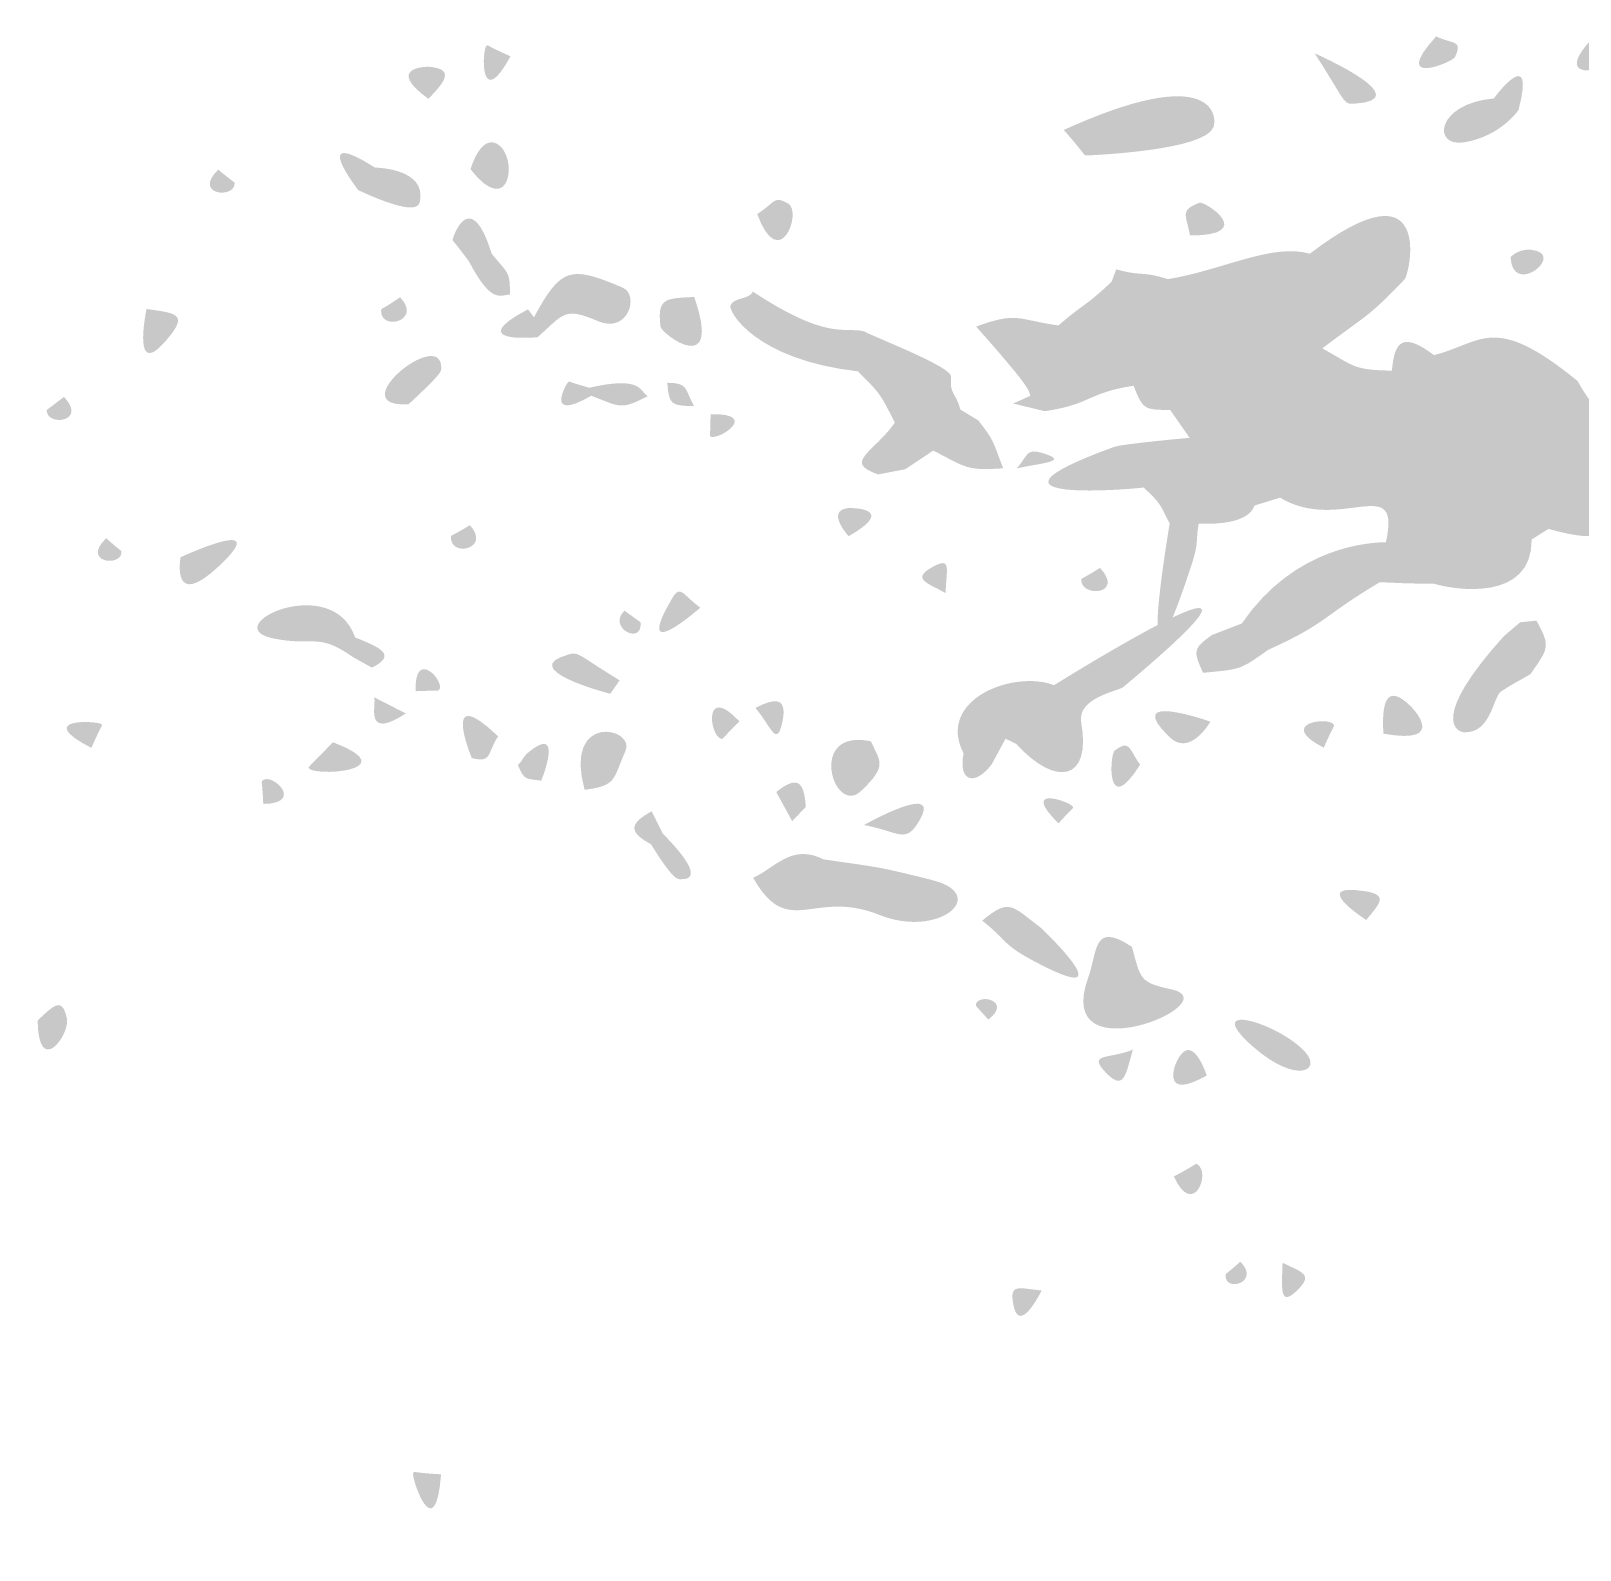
# Model space of a CAD drawing. Header units: millimetres. Extents: x 1329 to 1518, y 49 to 125.
# Drawn here: x 1329.26 to 1347.46, y 50.31 to 68.16 of the extents above; entities that cross this region are included whole.
import ezdxf

# ---------------------------------------------------------------- set-up
doc = ezdxf.new("R2010")
doc.units = ezdxf.units.MM

msp = doc.modelspace()

# ---------------------------------------------------------------- hatches: boundary and pattern name
at = {"true_color": 0x080808, "transparency": 33554687}
h = msp.add_hatch(color=18, dxfattribs=at)
edge = h.paths.add_edge_path(flags=0)
edge.add_spline(control_points=[(1347.835, 67.746), (1346.846, 67.456), (1347.911, 68.448), (1348.077, 68.368), (1348.124, 68.345), (1348.301, 68.26), (1347.835, 67.746)], knot_values=[0, 0, 0, 0, 1, 1, 1, 2, 2, 2, 2], degree=3, periodic=1)
h = msp.add_hatch(color=18, dxfattribs=at)
edge = h.paths.add_edge_path(flags=0)
edge.add_spline(control_points=[(1345.766, 68.092), (1345.961, 67.999), (1346.084, 68.052), (1345.988, 67.85), (1345.958, 67.785), (1345.217, 67.487), (1345.766, 68.092)], knot_values=[0, 0, 0, 0, 1, 1, 1, 2, 2, 2, 2], degree=3, periodic=1)
h = msp.add_hatch(color=18, dxfattribs=at)
edge = h.paths.add_edge_path(flags=0)
edge.add_spline(control_points=[(1334.891, 67.858), (1334.522, 67.182), (1334.557, 67.952), (1334.609, 67.982), (1334.63, 67.995), (1334.609, 67.982), (1334.891, 67.858)], knot_values=[0, 0, 0, 0, 1, 1, 1, 2, 2, 2, 2], degree=3, periodic=1)
h = msp.add_hatch(color=18, dxfattribs=at)
edge = h.paths.add_edge_path(flags=0)
edge.add_spline(control_points=[(1344.339, 67.893), (1344.393, 67.869), (1345.575, 67.344), (1344.795, 67.301), (1344.67, 67.294), (1344.7, 67.335), (1344.339, 67.893)], knot_values=[0, 0, 0, 0, 1, 1, 1, 2, 2, 2, 2], degree=3, periodic=1)
h = msp.add_hatch(color=18, dxfattribs=at)
edge = h.paths.add_edge_path(flags=0)
edge.add_spline(control_points=[(1346.447, 67.364), (1346.456, 67.388), (1346.943, 68.023), (1346.733, 67.223), (1346.733, 67.223), (1346.447, 67.364), (1346.447, 67.364)], knot_values=[0, 0, 0, 0, 1, 1, 1, 2, 2, 2, 2], degree=3, periodic=1)
h = msp.add_hatch(color=18, dxfattribs=at)
edge = h.paths.add_edge_path(flags=0)
edge.add_spline(control_points=[(1333.925, 67.359), (1333.417, 67.728), (1333.9, 67.737), (1333.93, 67.735), (1334.221, 67.713), (1334.145, 67.579), (1333.925, 67.359)], knot_values=[0, 0, 0, 0, 1, 1, 1, 2, 2, 2, 2], degree=3, periodic=1)
h = msp.add_hatch(color=18, dxfattribs=at)
edge = h.paths.add_edge_path(flags=0)
edge.add_spline(control_points=[(1341.391, 66.993), (1343.152, 67.793), (1343.201, 67.154), (1343.148, 67.022), (1343.04, 66.754), (1341.778, 66.699), (1341.656, 66.693), (1341.624, 66.692), (1341.656, 66.693), (1341.391, 66.993)], knot_values=[0, 0, 0, 0, 1, 1, 1, 2, 2, 2, 3, 3, 3, 3], degree=3, periodic=1)
h = msp.add_hatch(color=18, dxfattribs=at)
edge = h.paths.add_edge_path(flags=0)
edge.add_spline(control_points=[(1346.447, 67.364), (1346.447, 67.364), (1346.733, 67.223), (1346.733, 67.223), (1346.72, 67.215), (1346.53, 66.924), (1346.1, 66.848), (1345.719, 66.781), (1345.754, 67.301), (1346.447, 67.364)], knot_values=[0, 0, 0, 0, 1, 1, 1, 2, 2, 2, 3, 3, 3, 3], degree=3, periodic=1)
h = msp.add_hatch(color=18, dxfattribs=at)
edge = h.paths.add_edge_path(flags=0)
edge.add_spline(control_points=[(1333.299, 66.551), (1333.299, 66.551), (1333.103, 66.285), (1333.103, 66.285), (1333.086, 66.306), (1332.515, 67.048), (1333.299, 66.551)], knot_values=[0, 0, 0, 0, 1, 1, 1, 2, 2, 2, 2], degree=3, periodic=1)
h = msp.add_hatch(color=18, dxfattribs=at)
edge = h.paths.add_edge_path(flags=0)
edge.add_spline(control_points=[(1334.421, 66.531), (1334.431, 66.564), (1334.542, 66.934), (1334.734, 66.829), (1334.983, 66.694), (1334.897, 65.922), (1334.421, 66.531)], knot_values=[0, 0, 0, 0, 1, 1, 1, 2, 2, 2, 2], degree=3, periodic=1)
h = msp.add_hatch(color=18, dxfattribs=at)
edge = h.paths.add_edge_path(flags=0)
edge.add_spline(control_points=[(1344.282, 65.539), (1345.753, 66.662), (1345.459, 65.305), (1345.395, 65.237), (1344.95, 64.771), (1344.94, 64.817), (1344.429, 64.427), (1343.678, 64.218), (1343.625, 63.625), (1343.094, 64.208), (1343.719, 64.876), (1343.89, 64.713), (1344.282, 65.539)], knot_values=[0, 0, 0, 0, 1, 1, 1, 2, 2, 2, 3, 3, 3, 4, 4, 4, 4], degree=3, periodic=1)
h = msp.add_hatch(color=18, dxfattribs=at)
edge = h.paths.add_edge_path(flags=0)
edge.add_spline(control_points=[(1331.457, 66.527), (1331.649, 66.366), (1331.649, 66.386), (1331.649, 66.366), (1331.652, 66.18), (1331.15, 66.229), (1331.457, 66.527)], knot_values=[0, 0, 0, 0, 1, 1, 1, 2, 2, 2, 2], degree=3, periodic=1)
h = msp.add_hatch(color=18, dxfattribs=at)
edge = h.paths.add_edge_path(flags=0)
edge.add_spline(control_points=[(1333.299, 66.551), (1333.351, 66.549), (1333.893, 66.53), (1333.828, 66.163), (1333.817, 66.105), (1333.793, 65.966), (1333.103, 66.285), (1333.103, 66.285), (1333.299, 66.551), (1333.299, 66.551)], knot_values=[0, 0, 0, 0, 1, 1, 1, 2, 2, 2, 3, 3, 3, 3], degree=3, periodic=1)
h = msp.add_hatch(color=18, dxfattribs=at)
edge = h.paths.add_edge_path(flags=0)
edge.add_spline(control_points=[(1334.402, 65.449), (1334.212, 65.708), (1334.209, 65.683), (1334.212, 65.708), (1334.217, 65.748), (1334.424, 66.333), (1334.67, 65.539), (1334.67, 65.539), (1334.402, 65.449), (1334.402, 65.449)], knot_values=[0, 0, 0, 0, 1, 1, 1, 2, 2, 2, 3, 3, 3, 3], degree=3, periodic=1)
h = msp.add_hatch(color=18, dxfattribs=at)
edge = h.paths.add_edge_path(flags=0)
edge.add_spline(control_points=[(1337.789, 66.005), (1338.003, 66.141), (1337.981, 66.227), (1338.155, 66.127), (1338.32, 66.032), (1338.053, 65.291), (1337.789, 66.005)], knot_values=[0, 0, 0, 0, 1, 1, 1, 2, 2, 2, 2], degree=3, periodic=1)
h = msp.add_hatch(color=18, dxfattribs=at)
edge = h.paths.add_edge_path(flags=0)
edge.add_spline(control_points=[(1342.874, 65.753), (1342.832, 65.996), (1342.748, 66.047), (1342.986, 66.138), (1343.045, 66.161), (1343.675, 65.753), (1342.874, 65.753)], knot_values=[0, 0, 0, 0, 1, 1, 1, 2, 2, 2, 2], degree=3, periodic=1)
h = msp.add_hatch(color=18, dxfattribs=at)
edge = h.paths.add_edge_path(flags=0)
edge.add_spline(control_points=[(1334.402, 65.449), (1334.402, 65.449), (1334.67, 65.539), (1334.67, 65.539), (1334.858, 65.306), (1334.888, 65.338), (1334.883, 65.058), (1334.774, 65.061), (1334.675, 64.93), (1334.402, 65.449)], knot_values=[0, 0, 0, 0, 1, 1, 1, 2, 2, 2, 3, 3, 3, 3], degree=3, periodic=1)
h = msp.add_hatch(color=18, dxfattribs=at)
edge = h.paths.add_edge_path(flags=0)
edge.add_spline(control_points=[(1344.282, 65.539), (1343.89, 64.713), (1343.719, 64.876), (1343.094, 64.208), (1343.094, 64.208), (1342.809, 64.187), (1342.809, 64.187), (1342.809, 64.187), (1342.858, 64.366), (1342.858, 64.366), (1342.858, 64.366), (1342.676, 64.723), (1342.676, 64.723), (1342.405, 64.884), (1342.498, 64.94), (1342.615, 65.24), (1343.263, 65.347), (1343.837, 65.667), (1344.282, 65.539)], knot_values=[0, 0, 0, 0, 1, 1, 1, 2, 2, 2, 3, 3, 3, 4, 4, 4, 5, 5, 5, 6, 6, 6, 6], degree=3, periodic=1)
h = msp.add_hatch(color=18, dxfattribs=at)
edge = h.paths.add_edge_path(flags=0)
edge.add_spline(control_points=[(1346.641, 65.5), (1346.642, 65.501), (1346.76, 65.629), (1346.947, 65.572), (1347.237, 65.486), (1346.66, 65.041), (1346.641, 65.5)], knot_values=[0, 0, 0, 0, 1, 1, 1, 2, 2, 2, 2], degree=3, periodic=1)
h = msp.add_hatch(color=18, dxfattribs=at)
edge = h.paths.add_edge_path(flags=0)
edge.add_spline(control_points=[(1335.166, 64.792), (1335.485, 65.379), (1335.591, 65.403), (1336.206, 65.142), (1336.41, 65.056), (1336.274, 64.594), (1335.92, 64.746), (1335.523, 64.916), (1335.523, 64.838), (1335.209, 64.558), (1335.209, 64.558), (1335.166, 64.792), (1335.166, 64.792)], knot_values=[0, 0, 0, 0, 1, 1, 1, 2, 2, 2, 3, 3, 3, 4, 4, 4, 4], degree=3, periodic=1)
h = msp.add_hatch(color=18, dxfattribs=at)
edge = h.paths.add_edge_path(flags=0)
edge.add_spline(control_points=[(1342.008, 65.356), (1342.312, 65.269), (1342.302, 65.34), (1342.615, 65.24), (1342.498, 64.94), (1342.405, 64.884), (1342.676, 64.723), (1342.676, 64.723), (1342.479, 64.617), (1342.479, 64.617), (1342.146, 64.867), (1342.177, 64.863), (1341.954, 65.211), (1341.954, 65.211), (1342.008, 65.356), (1342.008, 65.356)], knot_values=[0, 0, 0, 0, 1, 1, 1, 2, 2, 2, 3, 3, 3, 4, 4, 4, 5, 5, 5, 5], degree=3, periodic=1)
h = msp.add_hatch(color=18, dxfattribs=at)
edge = h.paths.add_edge_path(flags=0)
edge.add_spline(control_points=[(1341.954, 65.211), (1342.177, 64.863), (1342.146, 64.867), (1342.479, 64.617), (1342.479, 64.617), (1342.676, 64.723), (1342.676, 64.723), (1342.676, 64.723), (1342.858, 64.366), (1342.858, 64.366), (1342.858, 64.366), (1342.809, 64.187), (1342.809, 64.187), (1342.809, 64.187), (1342.672, 64.084), (1342.672, 64.084), (1342.672, 64.084), (1342.346, 64.126), (1342.346, 64.126), (1342.346, 64.126), (1342.15, 64.328), (1342.15, 64.328), (1342.15, 64.328), (1341.986, 64.316), (1341.986, 64.316), (1341.589, 64.349), (1341.607, 64.391), (1341.328, 64.696), (1341.64, 64.965), (1341.642, 64.915), (1341.954, 65.211)], knot_values=[0, 0, 0, 0, 1, 1, 1, 2, 2, 2, 3, 3, 3, 4, 4, 4, 5, 5, 5, 6, 6, 6, 7, 7, 7, 8, 8, 8, 9, 9, 9, 10, 10, 10, 10], degree=3, periodic=1)
h = msp.add_hatch(color=18, dxfattribs=at)
edge = h.paths.add_edge_path(flags=0)
edge.add_spline(control_points=[(1333.594, 65.027), (1333.861, 64.746), (1333.357, 64.625), (1333.37, 64.875), (1333.371, 64.897), (1333.37, 64.875), (1333.594, 65.027)], knot_values=[0, 0, 0, 0, 1, 1, 1, 2, 2, 2, 2], degree=3, periodic=1)
h = msp.add_hatch(color=18, dxfattribs=at)
edge = h.paths.add_edge_path(flags=0)
edge.add_spline(control_points=[(1337.05, 65.031), (1337.387, 64.057), (1336.664, 64.595), (1336.653, 64.683), (1336.613, 65.024), (1336.71, 65.012), (1337.05, 65.031)], knot_values=[0, 0, 0, 0, 1, 1, 1, 2, 2, 2, 2], degree=3, periodic=1)
h = msp.add_hatch(color=18, dxfattribs=at)
edge = h.paths.add_edge_path(flags=0)
edge.add_spline(control_points=[(1337.739, 65.093), (1338.593, 64.531), (1338.794, 64.674), (1339.034, 64.631), (1338.942, 64.397), (1338.973, 64.411), (1338.974, 64.157), (1337.766, 64.292), (1337.443, 64.864), (1337.476, 64.935), (1337.519, 65.028), (1337.696, 65), (1337.739, 65.093)], knot_values=[0, 0, 0, 0, 1, 1, 1, 2, 2, 2, 3, 3, 3, 4, 4, 4, 4], degree=3, periodic=1)
h = msp.add_hatch(color=18, dxfattribs=at)
edge = h.paths.add_edge_path(flags=0)
edge.add_spline(control_points=[(1330.615, 64.89), (1330.921, 64.843), (1331.099, 64.843), (1330.9, 64.587), (1330.424, 63.974), (1330.608, 64.858), (1330.615, 64.89)], knot_values=[0, 0, 0, 0, 1, 1, 1, 2, 2, 2, 2], degree=3, periodic=1)
h = msp.add_hatch(color=18, dxfattribs=at)
edge = h.paths.add_edge_path(flags=0)
edge.add_spline(control_points=[(1335.096, 64.886), (1335.096, 64.886), (1335.166, 64.792), (1335.166, 64.792), (1335.166, 64.792), (1335.209, 64.558), (1335.209, 64.558), (1335.182, 64.555), (1334.329, 64.48), (1335.096, 64.886)], knot_values=[0, 0, 0, 0, 1, 1, 1, 2, 2, 2, 3, 3, 3, 3], degree=3, periodic=1)
h = msp.add_hatch(color=18, dxfattribs=at)
edge = h.paths.add_edge_path(flags=0)
edge.add_spline(control_points=[(1340.362, 64.683), (1340.845, 64.861), (1340.839, 64.766), (1341.328, 64.696), (1341.607, 64.391), (1341.589, 64.349), (1341.986, 64.316), (1341.986, 64.316), (1342.15, 64.328), (1342.15, 64.328), (1342.15, 64.328), (1342.346, 64.126), (1342.346, 64.126), (1342.346, 64.126), (1342.212, 63.988), (1342.212, 63.988), (1341.663, 63.903), (1341.717, 63.769), (1341.167, 63.689), (1341.167, 63.689), (1340.998, 63.869), (1340.998, 63.869), (1340.978, 63.95), (1340.965, 64.001), (1340.362, 64.683)], knot_values=[0, 0, 0, 0, 1, 1, 1, 2, 2, 2, 3, 3, 3, 4, 4, 4, 5, 5, 5, 6, 6, 6, 7, 7, 7, 8, 8, 8, 8], degree=3, periodic=1)
h = msp.add_hatch(color=18, dxfattribs=at)
edge = h.paths.add_edge_path(flags=0)
edge.add_spline(control_points=[(1345.74, 64.348), (1346.307, 64.487), (1346.431, 64.858), (1347.429, 64.043), (1347.074, 63.785), (1347.124, 63.71), (1346.594, 63.678), (1346.594, 63.678), (1346.212, 63.659), (1346.212, 63.659), (1346.212, 63.659), (1345.71, 64.096), (1345.71, 64.096), (1345.71, 64.096), (1345.74, 64.348), (1345.74, 64.348)], knot_values=[0, 0, 0, 0, 1, 1, 1, 2, 2, 2, 3, 3, 3, 4, 4, 4, 5, 5, 5, 5], degree=3, periodic=1)
h = msp.add_hatch(color=18, dxfattribs=at)
edge = h.paths.add_edge_path(flags=0)
edge.add_spline(control_points=[(1333.694, 63.771), (1332.891, 63.719), (1334.078, 64.687), (1334.077, 64.199), (1334.077, 64.153), (1334.077, 64.127), (1333.694, 63.771)], knot_values=[0, 0, 0, 0, 1, 1, 1, 2, 2, 2, 2], degree=3, periodic=1)
h = msp.add_hatch(color=18, dxfattribs=at)
edge = h.paths.add_edge_path(flags=0)
edge.add_spline(control_points=[(1339.034, 64.631), (1339.208, 64.542), (1340.079, 64.208), (1340.068, 64.094), (1340.048, 63.881), (1340.117, 63.923), (1340.178, 63.707), (1339.802, 63.48), (1339.81, 63.364), (1339.406, 63.553), (1339.23, 63.908), (1339.236, 63.889), (1338.974, 64.157), (1338.973, 64.411), (1338.942, 64.397), (1339.034, 64.631)], knot_values=[0, 0, 0, 0, 1, 1, 1, 2, 2, 2, 3, 3, 3, 4, 4, 4, 5, 5, 5, 5], degree=3, periodic=1)
h = msp.add_hatch(color=18, dxfattribs=at)
edge = h.paths.add_edge_path(flags=0)
edge.add_spline(control_points=[(1345.74, 64.348), (1345.74, 64.348), (1345.71, 64.096), (1345.71, 64.096), (1345.465, 64.061), (1345.492, 64.071), (1345.247, 64.165), (1345.275, 64.518), (1345.381, 64.62), (1345.74, 64.348)], knot_values=[0, 0, 0, 0, 1, 1, 1, 2, 2, 2, 3, 3, 3, 3], degree=3, periodic=1)
h = msp.add_hatch(color=18, dxfattribs=at)
edge = h.paths.add_edge_path(flags=0)
edge.add_spline(control_points=[(1344.429, 64.427), (1344.816, 64.213), (1344.785, 64.175), (1345.247, 64.165), (1345.492, 64.071), (1345.465, 64.061), (1345.71, 64.096), (1345.71, 64.096), (1346.212, 63.659), (1346.212, 63.659), (1346.386, 63.494), (1346.389, 63.588), (1346.594, 63.678), (1347.124, 63.71), (1347.074, 63.785), (1347.429, 64.043), (1347.624, 63.676), (1347.759, 63.721), (1347.677, 63.31), (1347.422, 63.328), (1347.441, 63.336), (1347.422, 63.328), (1347.34, 63.293), (1346.955, 62.446), (1347.729, 63.037), (1347.729, 63.037), (1347.978, 62.867), (1347.978, 62.867), (1347.886, 62.2), (1347.748, 62.124), (1347.086, 62.306), (1347.086, 62.306), (1346.889, 62.182), (1346.889, 62.182), (1346.404, 62.376), (1346.413, 62.233), (1345.926, 62.078), (1345.926, 62.078), (1345.681, 62.215), (1345.681, 62.215), (1345.793, 62.524), (1345.826, 62.473), (1346.087, 62.712), (1346.753, 62.747), (1346.762, 62.804), (1346.77, 62.859), (1346.844, 63.348), (1346.562, 63.129), (1346.07, 63.143), (1345.564, 63.233), (1344.433, 63.079), (1344.292, 63.06), (1344.001, 63.02), (1344.085, 62.943), (1343.932, 62.673), (1343.932, 62.673), (1343.634, 62.581), (1343.634, 62.581), (1343.634, 62.581), (1343.137, 62.923), (1343.137, 62.923), (1343.137, 62.923), (1342.969, 63.054), (1342.969, 63.054), (1342.969, 63.054), (1343.135, 63.205), (1343.135, 63.205), (1343.324, 63.622), (1343.162, 63.613), (1342.769, 63.86), (1342.769, 63.86), (1342.672, 64.084), (1342.672, 64.084), (1342.672, 64.084), (1342.809, 64.187), (1342.809, 64.187), (1342.809, 64.187), (1343.094, 64.208), (1343.094, 64.208), (1343.625, 63.625), (1343.678, 64.218), (1344.429, 64.427)], knot_values=[0, 0, 0, 0, 1, 1, 1, 2, 2, 2, 3, 3, 3, 4, 4, 4, 5, 5, 5, 6, 6, 6, 7, 7, 7, 8, 8, 8, 9, 9, 9, 10, 10, 10, 11, 11, 11, 12, 12, 12, 13, 13, 13, 14, 14, 14, 15, 15, 15, 16, 16, 16, 17, 17, 17, 18, 18, 18, 19, 19, 19, 20, 20, 20, 21, 21, 21, 22, 22, 22, 23, 23, 23, 24, 24, 24, 25, 25, 25, 26, 26, 26, 27, 27, 27, 27], degree=3, periodic=1)
h = msp.add_hatch(color=18, dxfattribs=at)
edge = h.paths.add_edge_path(flags=0)
edge.add_spline(control_points=[(1335.817, 63.965), (1336.429, 64.103), (1336.399, 63.935), (1336.502, 63.866), (1336.178, 63.695), (1336.177, 63.744), (1335.839, 63.87), (1335.839, 63.87), (1335.817, 63.965), (1335.817, 63.965)], knot_values=[0, 0, 0, 0, 1, 1, 1, 2, 2, 2, 3, 3, 3, 3], degree=3, periodic=1)
h = msp.add_hatch(color=18, dxfattribs=at)
edge = h.paths.add_edge_path(flags=0)
edge.add_spline(control_points=[(1342.346, 64.126), (1342.346, 64.126), (1342.672, 64.084), (1342.672, 64.084), (1342.672, 64.084), (1342.769, 63.86), (1342.769, 63.86), (1342.769, 63.86), (1342.641, 63.704), (1342.641, 63.704), (1342.346, 63.704), (1342.319, 63.705), (1342.212, 63.988), (1342.212, 63.988), (1342.346, 64.126), (1342.346, 64.126)], knot_values=[0, 0, 0, 0, 1, 1, 1, 2, 2, 2, 3, 3, 3, 4, 4, 4, 5, 5, 5, 5], degree=3, periodic=1)
h = msp.add_hatch(color=18, dxfattribs=at)
edge = h.paths.add_edge_path(flags=0)
edge.add_spline(control_points=[(1335.817, 63.965), (1335.817, 63.965), (1335.839, 63.87), (1335.839, 63.87), (1335.281, 63.548), (1335.548, 64.019), (1335.57, 64.032), (1335.587, 64.043), (1335.57, 64.032), (1335.817, 63.965)], knot_values=[0, 0, 0, 0, 1, 1, 1, 2, 2, 2, 3, 3, 3, 3], degree=3, periodic=1)
h = msp.add_hatch(color=18, dxfattribs=at)
edge = h.paths.add_edge_path(flags=0)
edge.add_spline(control_points=[(1336.733, 64.023), (1336.978, 64.019), (1336.932, 63.964), (1337.047, 63.748), (1336.779, 63.754), (1336.752, 63.762), (1336.733, 64.023)], knot_values=[0, 0, 0, 0, 1, 1, 1, 2, 2, 2, 2], degree=3, periodic=1)
h = msp.add_hatch(color=18, dxfattribs=at)
edge = h.paths.add_edge_path(flags=0)
edge.add_spline(control_points=[(1329.645, 63.857), (1329.926, 63.557), (1329.436, 63.506), (1329.441, 63.703), (1329.441, 63.703), (1329.645, 63.857), (1329.645, 63.857)], knot_values=[0, 0, 0, 0, 1, 1, 1, 2, 2, 2, 2], degree=3, periodic=1)
h = msp.add_hatch(color=18, dxfattribs=at)
edge = h.paths.add_edge_path(flags=0)
edge.add_spline(control_points=[(1340.178, 63.707), (1340.178, 63.707), (1340.388, 63.58), (1340.388, 63.58), (1340.587, 63.324), (1340.556, 63.33), (1340.68, 63.018), (1340.241, 62.989), (1340.257, 63.024), (1339.857, 63.226), (1339.857, 63.226), (1339.529, 63.007), (1339.529, 63.007), (1339.529, 63.007), (1339.21, 62.946), (1339.21, 62.946), (1338.792, 63.089), (1339.157, 63.201), (1339.406, 63.553), (1339.81, 63.364), (1339.802, 63.48), (1340.178, 63.707)], knot_values=[0, 0, 0, 0, 1, 1, 1, 2, 2, 2, 3, 3, 3, 4, 4, 4, 5, 5, 5, 6, 6, 6, 7, 7, 7, 7], degree=3, periodic=1)
msp.add_hatch(color=18, dxfattribs=at).paths.add_polyline_path([(1340.797, 63.779), (1340.998, 63.869), (1341.167, 63.689)], flags=0)
h = msp.add_hatch(color=18, dxfattribs=at)
edge = h.paths.add_edge_path(flags=0)
edge.add_spline(control_points=[(1342.769, 63.86), (1343.162, 63.613), (1343.324, 63.622), (1343.135, 63.205), (1342.881, 63.35), (1342.893, 63.33), (1342.87, 63.376), (1342.87, 63.376), (1342.641, 63.704), (1342.641, 63.704), (1342.641, 63.704), (1342.769, 63.86), (1342.769, 63.86)], knot_values=[0, 0, 0, 0, 1, 1, 1, 2, 2, 2, 3, 3, 3, 4, 4, 4, 4], degree=3, periodic=1)
h = msp.add_hatch(color=18, dxfattribs=at)
edge = h.paths.add_edge_path(flags=0)
edge.add_spline(control_points=[(1337.242, 63.654), (1337.84, 63.666), (1337.318, 63.329), (1337.235, 63.395), (1337.235, 63.395), (1337.242, 63.654), (1337.242, 63.654)], knot_values=[0, 0, 0, 0, 1, 1, 1, 2, 2, 2, 2], degree=3, periodic=1)
h = msp.add_hatch(color=18, dxfattribs=at)
edge = h.paths.add_edge_path(flags=0)
edge.add_spline(control_points=[(1346.212, 63.659), (1346.212, 63.659), (1346.594, 63.678), (1346.594, 63.678), (1346.389, 63.588), (1346.386, 63.494), (1346.212, 63.659)], knot_values=[0, 0, 0, 0, 1, 1, 1, 2, 2, 2, 2], degree=3, periodic=1)
h = msp.add_hatch(color=18, dxfattribs=at)
edge = h.paths.add_edge_path(flags=0)
edge.add_spline(control_points=[(1342.87, 63.376), (1342.893, 63.33), (1342.881, 63.35), (1343.135, 63.205), (1343.135, 63.205), (1342.969, 63.054), (1342.969, 63.054), (1342.969, 63.054), (1342.329, 62.793), (1342.329, 62.793), (1342.284, 62.781), (1340.079, 62.581), (1341.985, 63.27), (1342.075, 63.303), (1342.799, 63.37), (1342.87, 63.376)], knot_values=[0, 0, 0, 0, 1, 1, 1, 2, 2, 2, 3, 3, 3, 4, 4, 4, 5, 5, 5, 5], degree=3, periodic=1)
h = msp.add_hatch(color=18, dxfattribs=at)
edge = h.paths.add_edge_path(flags=0)
edge.add_spline(control_points=[(1346.07, 63.143), (1346.562, 63.129), (1346.844, 63.348), (1346.77, 62.859), (1346.762, 62.804), (1346.753, 62.747), (1346.087, 62.712), (1346.101, 62.931), (1346.117, 62.909), (1346.07, 63.143)], knot_values=[0, 0, 0, 0, 1, 1, 1, 2, 2, 2, 3, 3, 3, 3], degree=3, periodic=1)
h = msp.add_hatch(color=18, dxfattribs=at)
edge = h.paths.add_edge_path(flags=0)
edge.add_spline(control_points=[(1340.839, 63.017), (1340.975, 63.169), (1340.942, 63.262), (1341.155, 63.193), (1341.459, 63.095), (1341.13, 63.082), (1340.839, 63.017)], knot_values=[0, 0, 0, 0, 1, 1, 1, 2, 2, 2, 2], degree=3, periodic=1)
h = msp.add_hatch(color=18, dxfattribs=at)
edge = h.paths.add_edge_path(flags=0)
edge.add_spline(control_points=[(1346.07, 63.143), (1346.117, 62.909), (1346.101, 62.931), (1346.087, 62.712), (1345.826, 62.473), (1345.793, 62.524), (1345.681, 62.215), (1345.579, 61.906), (1345.588, 61.931), (1345.579, 61.906), (1345.525, 61.763), (1345.501, 61.803), (1345.449, 61.665), (1345.449, 61.665), (1345.105, 61.68), (1345.105, 61.68), (1345.105, 61.68), (1345.176, 62.15), (1345.176, 62.15), (1345.364, 62.989), (1344.639, 62.248), (1343.932, 62.673), (1344.085, 62.943), (1344.001, 63.02), (1344.292, 63.06), (1344.433, 63.079), (1345.564, 63.233), (1346.07, 63.143)], knot_values=[0, 0, 0, 0, 1, 1, 1, 2, 2, 2, 3, 3, 3, 4, 4, 4, 5, 5, 5, 6, 6, 6, 7, 7, 7, 8, 8, 8, 9, 9, 9, 9], degree=3, periodic=1)
h = msp.add_hatch(color=18, dxfattribs=at)
edge = h.paths.add_edge_path(flags=0)
edge.add_spline(control_points=[(1347.677, 63.31), (1347.677, 63.31), (1347.729, 63.037), (1347.729, 63.037), (1346.955, 62.446), (1347.34, 63.293), (1347.422, 63.328), (1347.441, 63.336), (1347.422, 63.328), (1347.677, 63.31)], knot_values=[0, 0, 0, 0, 1, 1, 1, 2, 2, 2, 3, 3, 3, 3], degree=3, periodic=1)
h = msp.add_hatch(color=18, dxfattribs=at)
edge = h.paths.add_edge_path(flags=0)
edge.add_spline(control_points=[(1342.969, 63.054), (1342.969, 63.054), (1343.137, 62.923), (1343.137, 62.923), (1343.137, 62.923), (1343.634, 62.581), (1343.634, 62.581), (1343.615, 62.568), (1343.601, 62.344), (1342.977, 62.368), (1342.81, 62.493), (1342.821, 62.46), (1342.636, 62.369), (1342.512, 62.611), (1342.532, 62.601), (1342.329, 62.793), (1342.329, 62.793), (1342.969, 63.054), (1342.969, 63.054)], knot_values=[0, 0, 0, 0, 1, 1, 1, 2, 2, 2, 3, 3, 3, 4, 4, 4, 5, 5, 5, 6, 6, 6, 6], degree=3, periodic=1)
h = msp.add_hatch(color=18, dxfattribs=at)
edge = h.paths.add_edge_path(flags=0)
edge.add_spline(control_points=[(1331.014, 61.973), (1331.048, 61.989), (1332.122, 62.482), (1331.46, 61.864), (1330.913, 61.353), (1331.008, 61.937), (1331.014, 61.973)], knot_values=[0, 0, 0, 0, 1, 1, 1, 2, 2, 2, 2], degree=3, periodic=1)
h = msp.add_hatch(color=18, dxfattribs=at)
edge = h.paths.add_edge_path(flags=0)
edge.add_spline(control_points=[(1338.864, 62.22), (1338.847, 62.239), (1338.599, 62.517), (1338.853, 62.55), (1338.879, 62.554), (1339.457, 62.56), (1338.864, 62.22)], knot_values=[0, 0, 0, 0, 1, 1, 1, 2, 2, 2, 2], degree=3, periodic=1)
h = msp.add_hatch(color=18, dxfattribs=at)
edge = h.paths.add_edge_path(flags=0)
edge.add_spline(control_points=[(1341.277, 60.47), (1341.332, 60.505), (1344.55, 62.507), (1342.092, 60.449), (1342.035, 60.4), (1341.544, 60.324), (1341.596, 60.032), (1341.719, 59.351), (1341.302, 59.264), (1340.834, 59.779), (1340.834, 59.779), (1340.707, 59.841), (1340.707, 59.841), (1340.895, 60.243), (1341.057, 60.092), (1341.277, 60.47)], knot_values=[0, 0, 0, 0, 1, 1, 1, 2, 2, 2, 3, 3, 3, 4, 4, 4, 5, 5, 5, 5], degree=3, periodic=1)
h = msp.add_hatch(color=18, dxfattribs=at)
edge = h.paths.add_edge_path(flags=0)
edge.add_spline(control_points=[(1342.636, 62.369), (1342.821, 62.46), (1342.81, 62.493), (1342.977, 62.368), (1342.937, 62.15), (1342.986, 62.164), (1342.879, 61.841), (1342.193, 59.775), (1342.628, 62.323), (1342.636, 62.369)], knot_values=[0, 0, 0, 0, 1, 1, 1, 2, 2, 2, 3, 3, 3, 3], degree=3, periodic=1)
h = msp.add_hatch(color=18, dxfattribs=at)
edge = h.paths.add_edge_path(flags=0)
edge.add_spline(control_points=[(1334.414, 62.35), (1334.669, 62.07), (1334.178, 61.965), (1334.191, 62.214), (1334.192, 62.235), (1334.191, 62.214), (1334.414, 62.35)], knot_values=[0, 0, 0, 0, 1, 1, 1, 2, 2, 2, 2], degree=3, periodic=1)
h = msp.add_hatch(color=18, dxfattribs=at)
edge = h.paths.add_edge_path(flags=0)
edge.add_spline(control_points=[(1346.889, 62.182), (1346.894, 61.438), (1345.969, 61.591), (1345.737, 61.663), (1345.864, 61.864), (1345.844, 61.857), (1345.926, 62.078), (1346.413, 62.233), (1346.404, 62.376), (1346.889, 62.182)], knot_values=[0, 0, 0, 0, 1, 1, 1, 2, 2, 2, 3, 3, 3, 3], degree=3, periodic=1)
h = msp.add_hatch(color=18, dxfattribs=at)
edge = h.paths.add_edge_path(flags=0)
edge.add_spline(control_points=[(1330.141, 62.196), (1330.32, 62.035), (1330.32, 62.055), (1330.32, 62.035), (1330.324, 61.854), (1329.84, 61.91), (1330.141, 62.196)], knot_values=[0, 0, 0, 0, 1, 1, 1, 2, 2, 2, 2], degree=3, periodic=1)
h = msp.add_hatch(color=18, dxfattribs=at)
edge = h.paths.add_edge_path(flags=0)
edge.add_spline(control_points=[(1345.176, 62.15), (1345.176, 62.15), (1345.105, 61.68), (1345.105, 61.68), (1344.42, 61.273), (1344.492, 61.2), (1343.792, 60.885), (1343.792, 60.885), (1343.631, 60.872), (1343.631, 60.872), (1343.517, 61.026), (1343.59, 61.042), (1343.483, 61.195), (1344.117, 62.123), (1345.021, 62.146), (1345.176, 62.15)], knot_values=[0, 0, 0, 0, 1, 1, 1, 2, 2, 2, 3, 3, 3, 4, 4, 4, 5, 5, 5, 5], degree=3, periodic=1)
h = msp.add_hatch(color=18, dxfattribs=at)
edge = h.paths.add_edge_path(flags=0)
edge.add_spline(control_points=[(1345.681, 62.215), (1345.681, 62.215), (1345.926, 62.078), (1345.926, 62.078), (1345.844, 61.857), (1345.864, 61.864), (1345.737, 61.663), (1345.737, 61.663), (1345.449, 61.665), (1345.449, 61.665), (1345.501, 61.803), (1345.525, 61.763), (1345.579, 61.906), (1345.588, 61.931), (1345.579, 61.906), (1345.681, 62.215)], knot_values=[0, 0, 0, 0, 1, 1, 1, 2, 2, 2, 3, 3, 3, 4, 4, 4, 5, 5, 5, 5], degree=3, periodic=1)
h = msp.add_hatch(color=18, dxfattribs=at)
edge = h.paths.add_edge_path(flags=0)
edge.add_spline(control_points=[(1340.004, 61.552), (1339.777, 61.675), (1339.601, 61.721), (1339.85, 61.859), (1340.087, 61.991), (1340.005, 61.817), (1340.004, 61.552)], knot_values=[0, 0, 0, 0, 1, 1, 1, 2, 2, 2, 2], degree=3, periodic=1)
h = msp.add_hatch(color=18, dxfattribs=at)
edge = h.paths.add_edge_path(flags=0)
edge.add_spline(control_points=[(1333.065, 61.031), (1333.065, 61.031), (1333.041, 60.799), (1333.041, 60.799), (1332.623, 61.094), (1332.592, 60.922), (1332.109, 61.018), (1331.415, 61.156), (1332.796, 61.816), (1333.065, 61.031)], knot_values=[0, 0, 0, 0, 1, 1, 1, 2, 2, 2, 3, 3, 3, 3], degree=3, periodic=1)
h = msp.add_hatch(color=18, dxfattribs=at)
edge = h.paths.add_edge_path(flags=0)
edge.add_spline(control_points=[(1341.817, 61.848), (1342.112, 61.53), (1341.589, 61.498), (1341.597, 61.709), (1341.598, 61.73), (1341.597, 61.709), (1341.817, 61.848)], knot_values=[0, 0, 0, 0, 1, 1, 1, 2, 2, 2, 2], degree=3, periodic=1)
h = msp.add_hatch(color=18, dxfattribs=at)
edge = h.paths.add_edge_path(flags=0)
edge.add_spline(control_points=[(1337.121, 61.381), (1337.1, 61.362), (1336.316, 60.68), (1336.789, 61.489), (1336.889, 61.66), (1336.914, 61.529), (1337.121, 61.381)], knot_values=[0, 0, 0, 0, 1, 1, 1, 2, 2, 2, 2], degree=3, periodic=1)
h = msp.add_hatch(color=18, dxfattribs=at)
edge = h.paths.add_edge_path(flags=0)
edge.add_spline(control_points=[(1336.23, 61.345), (1336.23, 61.345), (1336.418, 61.21), (1336.418, 61.21), (1336.449, 60.929), (1336.02, 61.146), (1336.23, 61.345)], knot_values=[0, 0, 0, 0, 1, 1, 1, 2, 2, 2, 2], degree=3, periodic=1)
h = msp.add_hatch(color=18, dxfattribs=at)
edge = h.paths.add_edge_path(flags=0)
edge.add_spline(control_points=[(1343.483, 61.195), (1343.59, 61.042), (1343.517, 61.026), (1343.631, 60.872), (1343.099, 60.849), (1343.196, 61.027), (1343.134, 61.06), (1343.134, 61.06), (1343.483, 61.195), (1343.483, 61.195)], knot_values=[0, 0, 0, 0, 1, 1, 1, 2, 2, 2, 3, 3, 3, 3], degree=3, periodic=1)
h = msp.add_hatch(color=18, dxfattribs=at)
edge = h.paths.add_edge_path(flags=0)
edge.add_spline(control_points=[(1346.754, 61.209), (1346.754, 61.209), (1346.945, 61.228), (1346.945, 61.228), (1347.121, 60.912), (1347.077, 60.899), (1346.876, 60.601), (1346.644, 60.793), (1346.685, 60.791), (1346.562, 61.046), (1346.562, 61.046), (1346.754, 61.209), (1346.754, 61.209)], knot_values=[0, 0, 0, 0, 1, 1, 1, 2, 2, 2, 3, 3, 3, 4, 4, 4, 4], degree=3, periodic=1)
h = msp.add_hatch(color=18, dxfattribs=at)
edge = h.paths.add_edge_path(flags=0)
edge.add_spline(control_points=[(1333.065, 61.031), (1333.359, 60.913), (1333.564, 60.826), (1333.262, 60.676), (1333.262, 60.676), (1333.041, 60.799), (1333.041, 60.799), (1333.041, 60.799), (1333.065, 61.031), (1333.065, 61.031)], knot_values=[0, 0, 0, 0, 1, 1, 1, 2, 2, 2, 3, 3, 3, 3], degree=3, periodic=1)
h = msp.add_hatch(color=18, dxfattribs=at)
edge = h.paths.add_edge_path(flags=0)
edge.add_spline(control_points=[(1343.134, 61.06), (1343.196, 61.027), (1343.099, 60.849), (1343.631, 60.872), (1343.631, 60.872), (1343.792, 60.885), (1343.792, 60.885), (1343.451, 60.639), (1343.463, 60.66), (1343.028, 60.615), (1342.913, 60.868), (1342.906, 60.9), (1343.134, 61.06)], knot_values=[0, 0, 0, 0, 1, 1, 1, 2, 2, 2, 3, 3, 3, 4, 4, 4, 4], degree=3, periodic=1)
h = msp.add_hatch(color=18, dxfattribs=at)
edge = h.paths.add_edge_path(flags=0)
edge.add_spline(control_points=[(1346.562, 61.046), (1346.685, 60.791), (1346.644, 60.793), (1346.876, 60.601), (1346.689, 60.49), (1346.701, 60.509), (1346.527, 60.394), (1346.435, 60.334), (1346.415, 59.91), (1346.1, 59.916), (1346.003, 59.918), (1345.691, 60.082), (1346.562, 61.046)], knot_values=[0, 0, 0, 0, 1, 1, 1, 2, 2, 2, 3, 3, 3, 4, 4, 4, 4], degree=3, periodic=1)
h = msp.add_hatch(color=18, dxfattribs=at)
edge = h.paths.add_edge_path(flags=0)
edge.add_spline(control_points=[(1333.777, 60.399), (1333.754, 60.924), (1334.139, 60.502), (1334.049, 60.412), (1334.034, 60.396), (1334.049, 60.412), (1333.777, 60.399)], knot_values=[0, 0, 0, 0, 1, 1, 1, 2, 2, 2, 2], degree=3, periodic=1)
h = msp.add_hatch(color=18, dxfattribs=at)
edge = h.paths.add_edge_path(flags=0)
edge.add_spline(control_points=[(1336.173, 60.527), (1336.173, 60.527), (1336.063, 60.369), (1336.063, 60.369), (1336.011, 60.383), (1334.948, 60.662), (1335.578, 60.832), (1335.698, 60.865), (1335.692, 60.819), (1336.173, 60.527)], knot_values=[0, 0, 0, 0, 1, 1, 1, 2, 2, 2, 3, 3, 3, 3], degree=3, periodic=1)
h = msp.add_hatch(color=18, dxfattribs=at)
edge = h.paths.add_edge_path(flags=0)
edge.add_spline(control_points=[(1341.277, 60.47), (1341.057, 60.092), (1340.895, 60.243), (1340.707, 59.841), (1340.707, 59.841), (1340.543, 59.538), (1340.543, 59.538), (1340.543, 59.538), (1340.214, 59.668), (1340.214, 59.668), (1339.887, 60.306), (1340.808, 60.652), (1341.277, 60.47)], knot_values=[0, 0, 0, 0, 1, 1, 1, 2, 2, 2, 3, 3, 3, 4, 4, 4, 4], degree=3, periodic=1)
h = msp.add_hatch(color=18, dxfattribs=at)
edge = h.paths.add_edge_path(flags=0)
edge.add_spline(control_points=[(1334.745, 59.869), (1334.611, 59.66), (1334.673, 59.555), (1334.436, 59.614), (1334.436, 59.614), (1334.053, 60.531), (1334.745, 59.869)], knot_values=[0, 0, 0, 0, 1, 1, 1, 2, 2, 2, 2], degree=3, periodic=1)
h = msp.add_hatch(color=18, dxfattribs=at)
edge = h.paths.add_edge_path(flags=0)
edge.add_spline(control_points=[(1337.581, 60.044), (1337.368, 59.839), (1337.391, 59.833), (1337.368, 59.839), (1337.224, 59.874), (1337.157, 60.498), (1337.581, 60.044)], knot_values=[0, 0, 0, 0, 1, 1, 1, 2, 2, 2, 2], degree=3, periodic=1)
h = msp.add_hatch(color=18, dxfattribs=at)
edge = h.paths.add_edge_path(flags=0)
edge.add_spline(control_points=[(1345.147, 59.9), (1345.124, 60.275), (1345.186, 60.494), (1345.461, 60.229), (1345.487, 60.204), (1345.916, 59.764), (1345.147, 59.9)], knot_values=[0, 0, 0, 0, 1, 1, 1, 2, 2, 2, 2], degree=3, periodic=1)
h = msp.add_hatch(color=18, dxfattribs=at)
edge = h.paths.add_edge_path(flags=0)
edge.add_spline(control_points=[(1333.288, 60.328), (1333.288, 60.328), (1333.661, 60.138), (1333.661, 60.138), (1333.159, 59.811), (1333.322, 60.249), (1333.288, 60.328)], knot_values=[0, 0, 0, 0, 1, 1, 1, 2, 2, 2, 2], degree=3, periodic=1)
h = msp.add_hatch(color=18, dxfattribs=at)
edge = h.paths.add_edge_path(flags=0)
edge.add_spline(control_points=[(1337.769, 60.202), (1338.037, 60.345), (1338.146, 60.3), (1338.081, 60.02), (1338.015, 59.736), (1337.947, 59.995), (1337.769, 60.202)], knot_values=[0, 0, 0, 0, 1, 1, 1, 2, 2, 2, 2], degree=3, periodic=1)
h = msp.add_hatch(color=18, dxfattribs=at)
edge = h.paths.add_edge_path(flags=0)
edge.add_spline(control_points=[(1343.114, 60.042), (1343.092, 60.006), (1342.868, 59.634), (1342.635, 59.859), (1342.068, 60.406), (1343.075, 60.055), (1343.114, 60.042)], knot_values=[0, 0, 0, 0, 1, 1, 1, 2, 2, 2, 2], degree=3, periodic=1)
h = msp.add_hatch(color=18, dxfattribs=at)
edge = h.paths.add_edge_path(flags=0)
edge.add_spline(control_points=[(1329.966, 59.733), (1329.257, 60.099), (1330.067, 60.05), (1330.087, 60.01), (1330.098, 59.989), (1330.087, 60.01), (1329.966, 59.733)], knot_values=[0, 0, 0, 0, 1, 1, 1, 2, 2, 2, 2], degree=3, periodic=1)
h = msp.add_hatch(color=18, dxfattribs=at)
edge = h.paths.add_edge_path(flags=0)
edge.add_spline(control_points=[(1335.761, 59.241), (1335.508, 60.16), (1336.364, 59.972), (1336.242, 59.699), (1336.092, 59.36), (1336.141, 59.288), (1335.761, 59.241)], knot_values=[0, 0, 0, 0, 1, 1, 1, 2, 2, 2, 2], degree=3, periodic=1)
h = msp.add_hatch(color=18, dxfattribs=at)
edge = h.paths.add_edge_path(flags=0)
edge.add_spline(control_points=[(1344.446, 59.736), (1343.877, 60.026), (1344.515, 60.105), (1344.564, 60.006), (1344.574, 59.985), (1344.564, 60.006), (1344.446, 59.736)], knot_values=[0, 0, 0, 0, 1, 1, 1, 2, 2, 2, 2], degree=3, periodic=1)
h = msp.add_hatch(color=18, dxfattribs=at)
edge = h.paths.add_edge_path(flags=0)
edge.add_spline(control_points=[(1334.977, 59.532), (1335.024, 59.571), (1335.045, 59.636), (1335.093, 59.675), (1335.523, 60.031), (1335.263, 59.375), (1335.252, 59.348), (1335.069, 59.375), (1335.055, 59.347), (1334.977, 59.532)], knot_values=[0, 0, 0, 0, 1, 1, 1, 2, 2, 2, 3, 3, 3, 3], degree=3, periodic=1)
h = msp.add_hatch(color=18, dxfattribs=at)
edge = h.paths.add_edge_path(flags=0)
edge.add_spline(control_points=[(1339.125, 59.811), (1339.23, 59.575), (1339.329, 59.529), (1339.007, 59.225), (1338.691, 58.926), (1338.366, 59.97), (1339.125, 59.811)], knot_values=[0, 0, 0, 0, 1, 1, 1, 2, 2, 2, 2], degree=3, periodic=1)
h = msp.add_hatch(color=18, dxfattribs=at)
edge = h.paths.add_edge_path(flags=0)
edge.add_spline(control_points=[(1332.805, 59.8), (1333.7, 59.458), (1332.52, 59.386), (1332.516, 59.505), (1332.516, 59.505), (1332.805, 59.8), (1332.805, 59.8)], knot_values=[0, 0, 0, 0, 1, 1, 1, 2, 2, 2, 2], degree=3, periodic=1)
h = msp.add_hatch(color=18, dxfattribs=at)
edge = h.paths.add_edge_path(flags=0)
edge.add_spline(control_points=[(1342.288, 59.536), (1341.879, 58.884), (1341.936, 59.662), (1341.987, 59.7), (1342.167, 59.836), (1342.154, 59.726), (1342.288, 59.536)], knot_values=[0, 0, 0, 0, 1, 1, 1, 2, 2, 2, 2], degree=3, periodic=1)
h = msp.add_hatch(color=18, dxfattribs=at)
edge = h.paths.add_edge_path(flags=0)
edge.add_spline(control_points=[(1340.214, 59.668), (1340.214, 59.668), (1340.543, 59.538), (1340.543, 59.538), (1340.346, 59.282), (1340.149, 59.333), (1340.214, 59.668)], knot_values=[0, 0, 0, 0, 1, 1, 1, 2, 2, 2, 2], degree=3, periodic=1)
h = msp.add_hatch(color=18, dxfattribs=at)
edge = h.paths.add_edge_path(flags=0)
edge.add_spline(control_points=[(1331.986, 59.075), (1331.974, 59.347), (1331.959, 59.332), (1331.974, 59.347), (1332.078, 59.457), (1332.483, 59.079), (1331.986, 59.075)], knot_values=[0, 0, 0, 0, 1, 1, 1, 2, 2, 2, 2], degree=3, periodic=1)
h = msp.add_hatch(color=18, dxfattribs=at)
edge = h.paths.add_edge_path(flags=0)
edge.add_spline(control_points=[(1338.013, 59.215), (1338.246, 59.4), (1338.341, 59.362), (1338.36, 59.04), (1338.36, 59.04), (1338.2, 58.872), (1338.2, 58.872), (1338.2, 58.872), (1338.013, 59.215), (1338.013, 59.215)], knot_values=[0, 0, 0, 0, 1, 1, 1, 2, 2, 2, 3, 3, 3, 3], degree=3, periodic=1)
h = msp.add_hatch(color=18, dxfattribs=at)
edge = h.paths.add_edge_path(flags=0)
edge.add_spline(control_points=[(1339.043, 58.827), (1339.089, 58.852), (1339.984, 59.351), (1339.688, 58.868), (1339.525, 58.601), (1339.466, 58.749), (1339.043, 58.827)], knot_values=[0, 0, 0, 0, 1, 1, 1, 2, 2, 2, 2], degree=3, periodic=1)
h = msp.add_hatch(color=18, dxfattribs=at)
edge = h.paths.add_edge_path(flags=0)
edge.add_spline(control_points=[(1341.329, 58.846), (1340.852, 59.32), (1341.497, 59.094), (1341.5, 59.037), (1341.501, 59.016), (1341.5, 59.037), (1341.329, 58.846)], knot_values=[0, 0, 0, 0, 1, 1, 1, 2, 2, 2, 2], degree=3, periodic=1)
h = msp.add_hatch(color=18, dxfattribs=at)
edge = h.paths.add_edge_path(flags=0)
edge.add_spline(control_points=[(1336.549, 58.988), (1336.549, 58.988), (1336.683, 58.722), (1336.683, 58.722), (1336.683, 58.722), (1336.541, 58.602), (1336.541, 58.602), (1336.285, 58.739), (1336.275, 58.84), (1336.549, 58.988)], knot_values=[0, 0, 0, 0, 1, 1, 1, 2, 2, 2, 3, 3, 3, 3], degree=3, periodic=1)
h = msp.add_hatch(color=18, dxfattribs=at)
edge = h.paths.add_edge_path(flags=0)
edge.add_spline(control_points=[(1336.683, 58.722), (1336.715, 58.69), (1337.243, 58.175), (1336.888, 58.19), (1336.845, 58.192), (1336.793, 58.195), (1336.541, 58.602), (1336.541, 58.602), (1336.683, 58.722), (1336.683, 58.722)], knot_values=[0, 0, 0, 0, 1, 1, 1, 2, 2, 2, 3, 3, 3, 3], degree=3, periodic=1)
h = msp.add_hatch(color=18, dxfattribs=at)
edge = h.paths.add_edge_path(flags=0)
edge.add_spline(control_points=[(1338.568, 58.424), (1339.219, 58.329), (1339.2, 58.343), (1339.846, 58.18), (1340.527, 58.008), (1339.925, 57.489), (1339.222, 57.772), (1338.447, 58.084), (1338.158, 57.473), (1337.742, 58.207), (1338.001, 58.324), (1338.194, 58.613), (1338.568, 58.424)], knot_values=[0, 0, 0, 0, 1, 1, 1, 2, 2, 2, 3, 3, 3, 4, 4, 4, 4], degree=3, periodic=1)
h = msp.add_hatch(color=18, dxfattribs=at)
edge = h.paths.add_edge_path(flags=0)
edge.add_spline(control_points=[(1344.945, 57.711), (1344.923, 57.726), (1344.251, 58.162), (1344.95, 58.046), (1345.2, 58.004), (1345.104, 57.903), (1344.945, 57.711)], knot_values=[0, 0, 0, 0, 1, 1, 1, 2, 2, 2, 2], degree=3, periodic=1)
h = msp.add_hatch(color=18, dxfattribs=at)
edge = h.paths.add_edge_path(flags=0)
edge.add_spline(control_points=[(1340.433, 57.704), (1340.757, 57.975), (1340.785, 57.872), (1341.112, 57.628), (1341.138, 57.609), (1342.179, 56.613), (1341.012, 57.244), (1340.672, 57.427), (1340.725, 57.472), (1340.433, 57.704)], knot_values=[0, 0, 0, 0, 1, 1, 1, 2, 2, 2, 3, 3, 3, 3], degree=3, periodic=1)
h = msp.add_hatch(color=18, dxfattribs=at)
edge = h.paths.add_edge_path(flags=0)
edge.add_spline(control_points=[(1342.192, 57.396), (1342.296, 57.023), (1342.275, 56.977), (1342.655, 56.897), (1343.357, 56.748), (1341.253, 55.863), (1341.678, 57.034), (1341.791, 57.345), (1341.731, 57.702), (1342.192, 57.396)], knot_values=[0, 0, 0, 0, 1, 1, 1, 2, 2, 2, 3, 3, 3, 3], degree=3, periodic=1)
h = msp.add_hatch(color=18, dxfattribs=at)
edge = h.paths.add_edge_path(flags=0)
edge.add_spline(control_points=[(1329.335, 56.531), (1329.528, 56.713), (1329.626, 56.813), (1329.679, 56.551), (1329.716, 56.363), (1329.343, 55.854), (1329.335, 56.531)], knot_values=[0, 0, 0, 0, 1, 1, 1, 2, 2, 2, 2], degree=3, periodic=1)
h = msp.add_hatch(color=18, dxfattribs=at)
edge = h.paths.add_edge_path(flags=0)
edge.add_spline(control_points=[(1340.505, 56.541), (1340.505, 56.541), (1340.357, 56.705), (1340.357, 56.705), (1340.356, 56.858), (1340.803, 56.773), (1340.505, 56.541)], knot_values=[0, 0, 0, 0, 1, 1, 1, 2, 2, 2, 2], degree=3, periodic=1)
h = msp.add_hatch(color=18, dxfattribs=at)
edge = h.paths.add_edge_path(flags=0)
edge.add_spline(control_points=[(1343.631, 56.209), (1342.967, 56.784), (1343.926, 56.504), (1344.233, 56.154), (1344.42, 55.941), (1344.128, 55.785), (1343.631, 56.209)], knot_values=[0, 0, 0, 0, 1, 1, 1, 2, 2, 2, 2], degree=3, periodic=1)
h = msp.add_hatch(color=18, dxfattribs=at)
edge = h.paths.add_edge_path(flags=0)
edge.add_spline(control_points=[(1343.072, 55.885), (1342.554, 55.59), (1342.691, 55.984), (1342.703, 56.013), (1342.823, 56.303), (1342.958, 56.198), (1343.072, 55.885)], knot_values=[0, 0, 0, 0, 1, 1, 1, 2, 2, 2, 2], degree=3, periodic=1)
h = msp.add_hatch(color=18, dxfattribs=at)
edge = h.paths.add_edge_path(flags=0)
edge.add_spline(control_points=[(1342.203, 56.187), (1342.117, 55.886), (1342.099, 55.692), (1341.878, 55.927), (1341.671, 56.147), (1341.92, 56.076), (1342.203, 56.187)], knot_values=[0, 0, 0, 0, 1, 1, 1, 2, 2, 2, 2], degree=3, periodic=1)
h = msp.add_hatch(color=18, dxfattribs=at)
edge = h.paths.add_edge_path(flags=0)
edge.add_spline(control_points=[(1342.685, 54.698), (1342.959, 54.843), (1342.938, 54.856), (1342.959, 54.843), (1343.127, 54.743), (1342.911, 54.199), (1342.685, 54.698)], knot_values=[0, 0, 0, 0, 1, 1, 1, 2, 2, 2, 2], degree=3, periodic=1)
h = msp.add_hatch(color=18, dxfattribs=at)
edge = h.paths.add_edge_path(flags=0)
edge.add_spline(control_points=[(1343.466, 53.697), (1343.709, 53.453), (1343.279, 53.33), (1343.292, 53.542), (1343.293, 53.561), (1343.292, 53.542), (1343.466, 53.697)], knot_values=[0, 0, 0, 0, 1, 1, 1, 2, 2, 2, 2], degree=3, periodic=1)
h = msp.add_hatch(color=18, dxfattribs=at)
edge = h.paths.add_edge_path(flags=0)
edge.add_spline(control_points=[(1343.962, 53.685), (1344.194, 53.568), (1344.328, 53.551), (1344.134, 53.361), (1343.927, 53.157), (1343.952, 53.373), (1343.962, 53.685)], knot_values=[0, 0, 0, 0, 1, 1, 1, 2, 2, 2, 2], degree=3, periodic=1)
h = msp.add_hatch(color=18, dxfattribs=at)
edge = h.paths.add_edge_path(flags=0)
edge.add_spline(control_points=[(1341.131, 53.359), (1341.118, 53.332), (1340.868, 52.828), (1340.799, 53.191), (1340.75, 53.45), (1340.86, 53.383), (1341.131, 53.359)], knot_values=[0, 0, 0, 0, 1, 1, 1, 2, 2, 2, 2], degree=3, periodic=1)
h = msp.add_hatch(color=18, dxfattribs=at)
edge = h.paths.add_edge_path(flags=0)
edge.add_spline(control_points=[(1334.075, 51.199), (1334.006, 50.31), (1333.718, 51.172), (1333.748, 51.217), (1333.762, 51.239), (1333.748, 51.217), (1334.075, 51.199)], knot_values=[0, 0, 0, 0, 1, 1, 1, 2, 2, 2, 2], degree=3, periodic=1)

doc.saveas('drawing.dxf')
